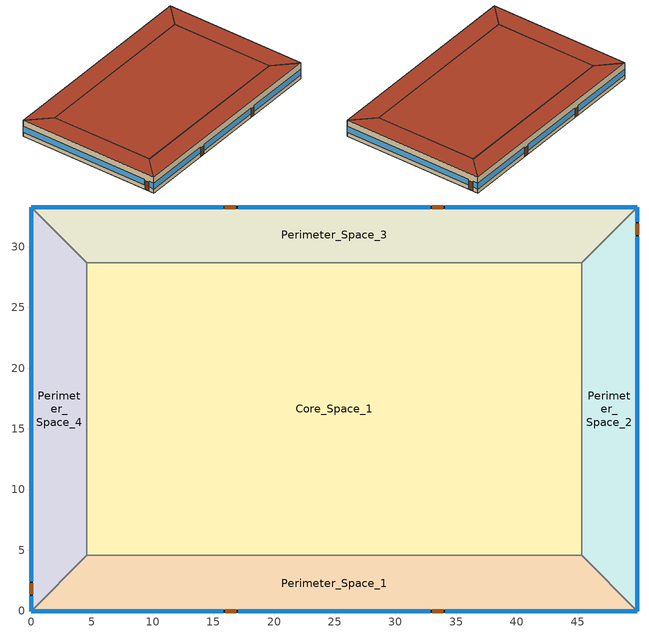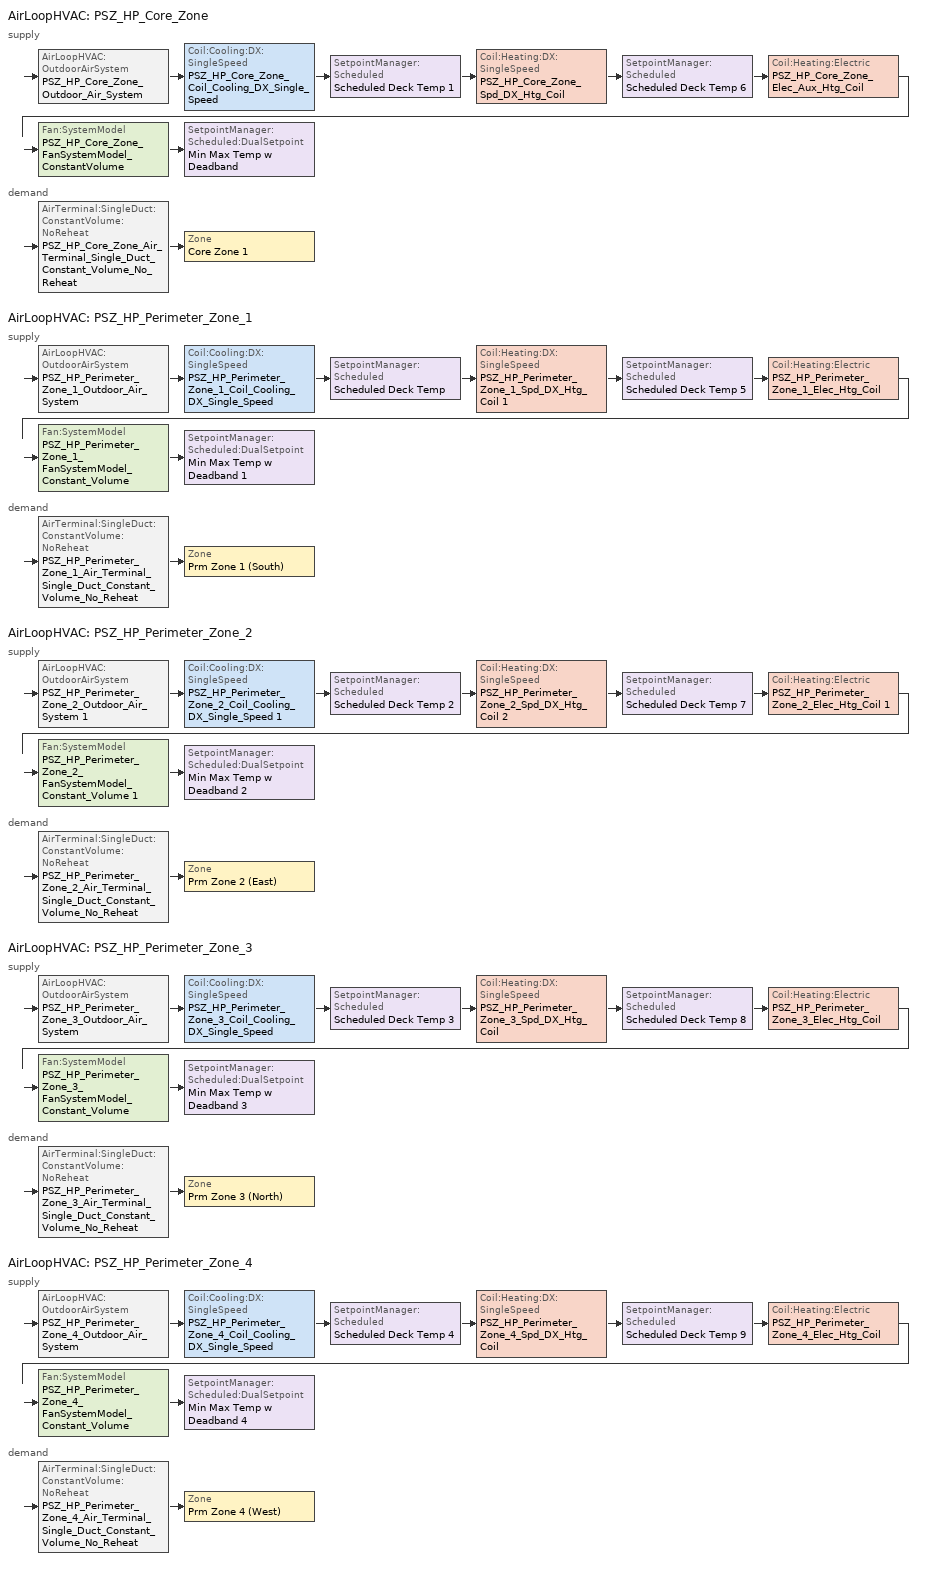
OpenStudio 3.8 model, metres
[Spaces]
Core_Space_1
 floor ground (Slab-on-grade Type 1): 45.34,28.7 45.34,4.57 4.57,4.57 4.57,28.7 z0
 wall to Perimeter_Space_2 (Interior Wall): 45.34,4.57 45.34,28.7 z0:3.96
 wall to Perimeter_Space_3 (Interior Wall): 45.34,28.7 4.57,28.7 z0:3.96
 wall to Perimeter_Space_1 (Interior Wall): 4.57,4.57 45.34,4.57 z0:3.96
 wall to Perimeter_Space_4 (Interior Wall): 4.57,28.7 4.57,4.57 z0:3.96
 roof outside (Roof Type 1): 45.34,4.57 45.34,28.7 4.57,28.7 4.57,4.57 z3.96
Perimeter_Space_2
 floor ground (Slab-on-grade Type 1): 49.91,33.27 49.91,0 45.34,4.57 45.34,28.7 z0
 wall outside (Exterior Wall Type 2): 49.91,0 49.91,33.27 z0:3.96
 wall to Perimeter_Space_1 (Interior Wall): 45.34,4.57 49.91,0 z0:3.96
 wall to Perimeter_Space_3 (Interior Wall): 49.91,33.27 45.34,28.7 z0:3.96
 window (Vertical Fenestration Type 1): 49.91,0 49.91,30.84 / 49.91,32.05 49.91,33.27 z1:2.4
 door (Swinging Door): 49.91,30.99 49.91,31.9 z0:2.13
 roof outside (Roof Type 1): 49.91,0 49.91,33.27 45.34,28.7 45.34,4.57 z3.96
Perimeter_Space_3
 floor ground (Slab-on-grade Type 2): 49.91,33.27 45.34,28.7 4.57,28.7 0,33.27 z0
 wall outside (Exterior Wall Type 3): 49.91,33.27 0,33.27 z0:3.96
 wall to Perimeter_Space_4 (Interior Wall): 0,33.27 4.57,28.7 z0:3.96
 window (Vertical Fenestration Type 1): 49.91,33.27 34.09,33.27 / 32.87,33.27 17.04,33.27 / 15.82,33.27 0,33.27 z1:2.4
 door (Swinging Door): 33.94,33.27 33.03,33.27 / 16.84,33.27 15.93,33.27 z0:2.13
 roof outside (Roof Type 2): 45.34,28.7 49.91,33.27 0,33.27 4.57,28.7 z3.96
Perimeter_Space_1
 floor ground (Slab-on-grade Type 1): 45.34,4.57 49.91,0 0,0 4.57,4.57 z0
 wall outside (Exterior Wall Type 1): 0,0 49.91,0 z0:3.96
 wall to Perimeter_Space_4 (Interior Wall): 4.57,4.57 0,0 z0:3.96
 window (Vertical Fenestration Type 1): 0,0 15.82,0 / 17.04,0 32.87,0 / 34.09,0 49.91,0 z1:2.4
 door (Swinging Door): 15.98,0 16.9,0 / 33.01,0 33.93,0 z0:2.13
 roof outside (Roof Type 1): 49.91,0 45.34,4.57 4.57,4.57 0,0 z3.96
Perimeter_Space_4
 floor ground (Slab-on-grade Type 2): 0,33.27 4.57,28.7 4.57,4.57 0,0 z0
 wall outside (Exterior Wall Type 3): 0,33.27 0,0 z0:3.96
 window (Vertical Fenestration Type 1): 0,33.27 0,2.44 / 0,1.22 0,0 z1:2.4
 door (Swinging Door): 0,2.28 0,1.37 z0:2.13
 roof outside (Roof Type 3): 0,0 4.57,4.57 4.57,28.7 0,33.27 z3.96
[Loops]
AirLoopHVAC 'PSZ_HP_Core_Zone'
 supply: AirLoopHVAC:OutdoorAirSystem 'PSZ_HP_Core_Zone_Outdoor_Air_System' > Coil:Cooling:DX:SingleSpeed 'PSZ_HP_Core_Zone_Coil_Cooling_DX_Single_Speed' > SetpointManager:Scheduled 'Scheduled Deck Temp 1' > Coil:Heating:DX:SingleSpeed 'PSZ_HP_Core_Zone_Spd_DX_Htg_Coil' > SetpointManager:Scheduled 'Scheduled Deck Temp 6' > Coil:Heating:Electric 'PSZ_HP_Core_Zone_Elec_Aux_Htg_Coil' > Fan:SystemModel 'PSZ_HP_Core_Zone_FanSystemModel_ConstantVolume' > SetpointManager:Scheduled:DualSetpoint 'Min Max Temp w Deadband'
 demand: AirTerminal:SingleDuct:ConstantVolume:NoReheat 'PSZ_HP_Core_Zone_Air_Terminal_Single_Duct_Constant_Volume_No_Reheat' > Zone 'Core Zone 1'
AirLoopHVAC 'PSZ_HP_Perimeter_Zone_1'
 supply: AirLoopHVAC:OutdoorAirSystem 'PSZ_HP_Perimeter_Zone_1_Outdoor_Air_System' > Coil:Cooling:DX:SingleSpeed 'PSZ_HP_Perimeter_Zone_1_Coil_Cooling_DX_Single_Speed' > SetpointManager:Scheduled 'Scheduled Deck Temp' > Coil:Heating:DX:SingleSpeed 'PSZ_HP_Perimeter_Zone_1_Spd_DX_Htg_Coil 1' > SetpointManager:Scheduled 'Scheduled Deck Temp 5' > Coil:Heating:Electric 'PSZ_HP_Perimeter_Zone_1_Elec_Htg_Coil' > Fan:SystemModel 'PSZ_HP_Perimeter_Zone_1_FanSystemModel_Constant_Volume' > SetpointManager:Scheduled:DualSetpoint 'Min Max Temp w Deadband 1'
 demand: AirTerminal:SingleDuct:ConstantVolume:NoReheat 'PSZ_HP_Perimeter_Zone_1_Air_Terminal_Single_Duct_Constant_Volume_No_Reheat' > Zone 'Prm Zone 1 (South)'
AirLoopHVAC 'PSZ_HP_Perimeter_Zone_2'
 supply: AirLoopHVAC:OutdoorAirSystem 'PSZ_HP_Perimeter_Zone_2_Outdoor_Air_System 1' > Coil:Cooling:DX:SingleSpeed 'PSZ_HP_Perimeter_Zone_2_Coil_Cooling_DX_Single_Speed 1' > SetpointManager:Scheduled 'Scheduled Deck Temp 2' > Coil:Heating:DX:SingleSpeed 'PSZ_HP_Perimeter_Zone_2_Spd_DX_Htg_Coil 2' > SetpointManager:Scheduled 'Scheduled Deck Temp 7' > Coil:Heating:Electric 'PSZ_HP_Perimeter_Zone_2_Elec_Htg_Coil 1' > Fan:SystemModel 'PSZ_HP_Perimeter_Zone_2_FanSystemModel_Constant_Volume 1' > SetpointManager:Scheduled:DualSetpoint 'Min Max Temp w Deadband 2'
 demand: AirTerminal:SingleDuct:ConstantVolume:NoReheat 'PSZ_HP_Perimeter_Zone_2_Air_Terminal_Single_Duct_Constant_Volume_No_Reheat' > Zone 'Prm Zone 2 (East)'
AirLoopHVAC 'PSZ_HP_Perimeter_Zone_3'
 supply: AirLoopHVAC:OutdoorAirSystem 'PSZ_HP_Perimeter_Zone_3_Outdoor_Air_System' > Coil:Cooling:DX:SingleSpeed 'PSZ_HP_Perimeter_Zone_3_Coil_Cooling_DX_Single_Speed' > SetpointManager:Scheduled 'Scheduled Deck Temp 3' > Coil:Heating:DX:SingleSpeed 'PSZ_HP_Perimeter_Zone_3_Spd_DX_Htg_Coil' > SetpointManager:Scheduled 'Scheduled Deck Temp 8' > Coil:Heating:Electric 'PSZ_HP_Perimeter_Zone_3_Elec_Htg_Coil' > Fan:SystemModel 'PSZ_HP_Perimeter_Zone_3_FanSystemModel_Constant_Volume' > SetpointManager:Scheduled:DualSetpoint 'Min Max Temp w Deadband 3'
 demand: AirTerminal:SingleDuct:ConstantVolume:NoReheat 'PSZ_HP_Perimeter_Zone_3_Air_Terminal_Single_Duct_Constant_Volume_No_Reheat' > Zone 'Prm Zone 3 (North)'
AirLoopHVAC 'PSZ_HP_Perimeter_Zone_4'
 supply: AirLoopHVAC:OutdoorAirSystem 'PSZ_HP_Perimeter_Zone_4_Outdoor_Air_System' > Coil:Cooling:DX:SingleSpeed 'PSZ_HP_Perimeter_Zone_4_Coil_Cooling_DX_Single_Speed' > SetpointManager:Scheduled 'Scheduled Deck Temp 4' > Coil:Heating:DX:SingleSpeed 'PSZ_HP_Perimeter_Zone_4_Spd_DX_Htg_Coil' > SetpointManager:Scheduled 'Scheduled Deck Temp 9' > Coil:Heating:Electric 'PSZ_HP_Perimeter_Zone_4_Elec_Htg_Coil' > Fan:SystemModel 'PSZ_HP_Perimeter_Zone_4_FanSystemModel_Constant_Volume' > SetpointManager:Scheduled:DualSetpoint 'Min Max Temp w Deadband 4'
 demand: AirTerminal:SingleDuct:ConstantVolume:NoReheat 'PSZ_HP_Perimeter_Zone_4_Air_Terminal_Single_Duct_Constant_Volume_No_Reheat' > Zone 'Prm Zone 4 (West)'
[Site]
Denver.Intl.AP: Latitude {deg}=39.833; Longitude {deg}=-104.658; Time Zone {hr}=-7; Elevation {m}=1650.2; Terrain=City
[Building]
Model for 229 Test Cases: North Axis {deg}=0
[ClimateZones]
Climate Zone Institution Name 1=ASHRAE; Climate Zone Document Name 1=ANSI/ASHRAE Standard 169; Climate Zone Document Year 1=2006; Climate Zone Value 1=5B; Climate Zone Institution Name 2=CEC; Climate Zone Document Name 2=California Climate Zone Descriptions; Climate Zone Document Year 2=1995
[SizingPeriod:DesignDay] Barometric Pressure {Pa}=83009; Rain Indicator=No; Snow Indicator=No; Day of Month=21; Daylight Saving Time Indicator=No; Humidity Condition Type=Wetbulb; Dry-Bulb Temperature Range Modifier Type=DefaultMultipliers
Name | Maximum Dry-Bulb Temperature {C} | Daily Dry-Bulb Temperature Range {deltaC} | Wind Speed {m/s} | Wind Direction {deg} | Sky Clearness | Month | Day Type | Wetbulb or DewPoint at Maximum Dry-Bulb {C} | Solar Model Indicator
Denver.Intl.AP Ann Htg 99% Condns DB | -14.6 | 0 | 3.4 | 230 | 0 | 12 | WinterDesignDay | -14.6 | ASHRAEClearSky
Denver.Intl.AP Ann Clg 1% Condns DB=>MWB | 33.5 | 17.3 | 4.2 | 20 |  | 7 | SummerDesignDay | 15.4 | ASHRAETau2017
[Site:GroundTemperature:BuildingSurface]
21, 21, 21, 21, 21, 21, 21, 21, 21, 21, 21, 21
[Material]
Name | Roughness | Thickness {m} | Conductivity {W/m-K} | Density {kg/m3} | Specific Heat {J/kg-K} | Thermal Absorptance | Solar Absorptance | Visible Absorptance
Wood 6in | MediumSmooth | 0.15 | 0.12 | 540 | 1210 | 0.9 | 0.7 | 0.7
Exterior Wall Type 2 Gypsum Board | MediumSmooth | 0.099 | 0.16 | 800 | 1090 | 0.9 | 0.7 | 0.7
Exterior Wall Type 1 Stucco; Exterior Wall Type 2 Stucco | Smooth | 0.0254 | 0.72 | 1856 | 840 | 0.9 | 0.7 | 0.7
Roof Type 1 Metal Deck; Roof Type 2 Metal Deck | Smooth | 0.0008 | 45.28 | 7824 | 500 | 0.9 | 0.7 | 0.2
Slab-on-grade Type 1 Concrete; Slab-on-grade Type 2 Concrete | MediumSmooth | 0.1016 | 2.31 | 2322 | 832 | 0.9 | 0.7 | 0.8
Exterior Wall Type 1 Gypsum Board | MediumSmooth | 0.0159 | 0.16 | 800 | 1090 | 0.9 | 0.7 | 0.7
Roof Type 2 Continuous Insulation | Smooth | 0.106 | 0.02 | 32 | 922
Exterior Wall Type 1 Insulation | Smooth | 0.062 | 0.037 | 9.6 | 838
Roof Type 1 Continuous Insulation | Smooth | 0.0527 | 0.02 | 32 | 922
Exterior Wall Type 2 Insulation | Smooth | 0.179 | 0.037 | 9.6 | 838
Insulation for Slab on grade Type 2 | Smooth | 0.1143 | 0.04 | 91.31 | 838
Roof Type 1 Built-up roofing | VeryRough | 0.0095 | 0.16 | 1120 | 1460 | 0.9 | 0.7 | 0.7
[Construction]
Interior Furnishings: Wood 6in
Interior Wall: Interior Wall surface-to-surface thermal resistance
Swinging Door: Opaque Door Panel
Exterior Wall Type 1: Exterior Wall Type 1 Stucco, Exterior Wall Type 1 Gypsum Board, Exterior Wall Type 1 Insulation, Exterior Wall Type 1 Gypsum Board
Roof Type 1: Roof Type 1 Built-up roofing, Roof Type 1 Continuous Insulation, Roof Type 1 Metal Deck
Exterior Wall Type 3: Exterior Wall Type 3 Total surface-to-surface thermal resistance
Slab-on-grade Type 1: Slab-on-grade Type 1 Concrete
Slab-on-grade Type 2: Slab-on-grade Type 2 Concrete, Insulation for Slab on grade Type 2
Vertical Fenestration Type 1: Vertical Fenestration Type 1 simple material
Exterior Wall Type 2: Exterior Wall Type 2 Stucco, Exterior Wall Type 2 Gypsum Board, Exterior Wall Type 2 Insulation, Exterior Wall Type 2 Gypsum Board
Roof Type 2: Roof Type 2 Metal Deck, Roof Type 2 Continuous Insulation, Roof Type 2 Built-up roofing
Roof Type 3: Roof Type 3 Total surface-to-surface thermal resistance
[Material:NoMass]
Name | Roughness | Thermal Resistance {m2-K/W} | Thermal Absorptance | Solar Absorptance | Visible Absorptance
Opaque Door Panel | MediumRough | 0.475964 | 0.9 | 0.7 | 0.7
Roof Type 3 Total surface-to-surface thermal resistance | Smooth | 2.66
Exterior Wall Type 3 Total surface-to-surface thermal resistance | Smooth | 1.95
Roof Type 2 Built-up roofing | Smooth | 0.059
Interior Wall surface-to-surface thermal resistance | Smooth | 0.35
[WindowMaterial:SimpleGlazingSystem]
Vertical Fenestration Type 1 simple material: U-Factor {W/m2-K}=3.29; Solar Heat Gain Coefficient=0.387; Visible Transmittance=0.417
[InternalMass:Definition] Construction=Interior Furnishings; Design Level Calculation Method=SurfaceArea
Name | Surface Area {m2}
Perimeter_Zone_4_Internal_Mass_Definition; Perimeter_Zone_2_Internal_Mass_Definition | 262.544
Core_Internal_Mass_Definition | 1967.31
Perimeter_Zone_1_Internal_Mass_Definition; Perimeter_Zone_3_Internal_Mass_Definition | 414.719
[InternalMass] Multiplier=1
Name | Internal Mass Definition | Space or SpaceType
Perimeter_bot_ZN_4 Internal Mass | Perimeter_Zone_4_Internal_Mass_Definition | Perimeter_Space_4
Core_bottom Internal Mass | Core_Internal_Mass_Definition | Core_Space_1
Perimeter_bot_ZN_1 Internal Mass | Perimeter_Zone_1_Internal_Mass_Definition | Perimeter_Space_1
Perimeter_bot_ZN_2 Internal Mass | Perimeter_Zone_2_Internal_Mass_Definition | Perimeter_Space_2
Perimeter_bot_ZN_3 Internal Mass | Perimeter_Zone_3_Internal_Mass_Definition | Perimeter_Space_3
[ThermalZone] Multiplier=1; Ceiling Height {m}=3.96; Use Ideal Air Loads=No
Name | Fraction of Zone Controlled by Primary Daylighting Control | Thermostat
Prm Zone 4 (West) | 0.1395 | Perimeter_bot_ZN_4 Setpoints
Core Zone 1 |  | Core_bottom Setpoints
Prm Zone 1 (South) | 0.1395 | Perimeter_bot_ZN_1 Setpoints
Prm Zone 2 (East) | 0.1395 | Perimeter_bot_ZN_2 Setpoints
Prm Zone 3 (North) | 0.1395 | Perimeter_bot_ZN_3 Setpoints
[Sizing:Zone] Zone Cooling Design Supply Air Temperature Input Method=SupplyAirTemperature; Zone Cooling Design Supply Air Temperature {C}=12.8; Zone Heating Design Supply Air Temperature Input Method=SupplyAirTemperature; Zone Heating Design Supply Air Temperature {C}=32.2222; Zone Heating Design Supply Air Temperature Difference {deltaC}=11.11; Zone Cooling Design Supply Air Humidity Ratio {kg-H2O/kg-air}=0.0085; Zone Heating Design Supply Air Humidity Ratio {kg-H2O/kg-air}=0.008; Cooling Design Air Flow Method=DesignDay; Heating Design Air Flow Method=DesignDayWithLimit; Heating Maximum Air Flow per Zone Floor Area {m3/s-m2}=0; Heating Maximum Air Flow {m3/s}=0; Heating Maximum Air Flow Fraction=0.5; Account for Dedicated Outdoor Air System=No; Dedicated Outdoor Air Low Setpoint Temperature for Design {C}=autosize; Dedicated Outdoor Air High Setpoint Temperature for Design {C}=autosize; Zone Load Sizing Method=Sensible Load Only No Latent Load; Zone Latent Cooling Design Supply Air Humidity Ratio Input Method=HumidityRatioDifference; Zone Cooling Design Supply Air Humidity Ratio Difference {kgWater/kgDryAir}=0.005; Zone Latent Heating Design Supply Air Humidity Ratio Input Method=HumidityRatioDifference; Zone Humidification Design Supply Air Humidity Ratio Difference {kgWater/kgDryAir}=0.005; Design Zone Air Distribution Effectiveness in Cooling Mode=1; Design Zone Air Distribution Effectiveness in Heating Mode=1; Design Minimum Zone Ventilation Efficiency=0
Name | Zone Cooling Design Supply Air Temperature Difference {deltaC}
Prm Zone 4 (West); Prm Zone 1 (South); Prm Zone 2 (East); Prm Zone 3 (North) | 11.1111
Core Zone 1 | 8.33333
[Zone equipment]
Prm Zone 4 (West): PSZ_HP_Perimeter_Zone_4_Air_Terminal_Single_Duct_Constant_Volume_No_Reheat
Core Zone 1: PSZ_HP_Core_Zone_Air_Terminal_Single_Duct_Constant_Volume_No_Reheat
Prm Zone 1 (South): PSZ_HP_Perimeter_Zone_1_Air_Terminal_Single_Duct_Constant_Volume_No_Reheat
Prm Zone 2 (East): PSZ_HP_Perimeter_Zone_2_Air_Terminal_Single_Duct_Constant_Volume_No_Reheat
Prm Zone 3 (North): PSZ_HP_Perimeter_Zone_3_Air_Terminal_Single_Duct_Constant_Volume_No_Reheat
[Space] Default Schedule Set=229 Schedule Ruleset; Part of Total Floor Area=Yes
Name | Thermal Zone | Design Specification Outdoor Air Object
Perimeter_Space_4 | Prm Zone 4 (West) | Perimeter_Zone_4_Design_OA
Core_Space_1 | Core Zone 1 | Core_Zone_Design_OA
Perimeter_Space_1 | Prm Zone 1 (South) | Perimeter_Zone_1_Design_OA
Perimeter_Space_2 | Prm Zone 2 (East) | Perimeter_Zone_2_Design_OA
Perimeter_Space_3 | Prm Zone 3 (North) | Perimeter_Zone_3_Design_OA
[ThermostatSetpoint:DualSetpoint] Heating Setpoint Temperature Schedule=Heating Thermostat Setpoint; Cooling Setpoint Temperature Schedule=Cooling Themostat Setpoint
Perimeter_bot_ZN_4 Setpoints; Core_bottom Setpoints; Perimeter_bot_ZN_1 Setpoints; Perimeter_bot_ZN_2 Setpoints; Perimeter_bot_ZN_3 Setpoints
[SurfaceProperty:OtherSideConditionsModel]
GapConvectionModel: Type of Modeling=GapConvectionRadiation
[People:Definition] Number of People Calculation Method=People/Area; People per Space Floor Area {person/m2}=0.0538196; Fraction Radiant=0.3; Sensible Heat Fraction=0.55
Core_Zone_People_Definition; Perimeter_Zone_1_People_Definition; Perimeter_Zone_2_People_Definition; Perimeter_Zone_3_People_Definition; Perimeter_Zone_4_People_Definition
[People] Multiplier=1
Name | People Definition | Space or SpaceType | Number of People Schedule
Core_bottom People | Core_Zone_People_Definition | Core_Space_1 | Core_Space Occupant Sch
Perimeter_bot_ZN_1 People | Perimeter_Zone_1_People_Definition | Perimeter_Space_1 | Perimeter_Space_1_Occupant_Sch
Perimeter_bot_ZN_2 People | Perimeter_Zone_2_People_Definition | Perimeter_Space_2 | Perimeter_Space_2_Occupant_Sch
Perimeter_bot_ZN_3 People | Perimeter_Zone_3_People_Definition | Perimeter_Space_3 | Perimeter_Space_3_Occupant_Sch
Perimeter_bot_ZN_4 People | Perimeter_Zone_4_People_Definition | Perimeter_Space_4 | Perimeter_Space_4_Occupant_Sch
[Lights:Definition] Design Level Calculation Method=Watts/Area; Watts per Space Floor Area {W/m2}=11.033; Fraction Radiant=0.7; Fraction Visible=0.2; Return Air Fraction=0
Core_Zone_Lighting_Definition; Perimeter_Zone_1_Lighting_Definition; Perimeter_Zone_2_Lighting_Definition; Perimeter_Zone_3_Lighting_Definition; Perimeter_Zone_4_Lighting_Definition
[Lights] Fraction Replaceable=1
Name | Lights Definition | Space or SpaceType | Schedule
Core_bottom Lighting | Core_Zone_Lighting_Definition | Core_Space_1 | Core_Space_Lighting_Sch
Perimeter_bot_ZN_1 Lighting | Perimeter_Zone_1_Lighting_Definition | Perimeter_Space_1 | Perimeter_Space_1_Lighting_Sch
Perimeter_bot_ZN_2 Lighting | Perimeter_Zone_2_Lighting_Definition | Perimeter_Space_2 | Perimeter_Space_2_Lighting_Sch
Perimeter_bot_ZN_3 Lighting | Perimeter_Zone_3_Lighting_Definition | Perimeter_Space_3 | Perimeter_Space_3_Lighting_Sch
Perimeter_bot_ZN_4 Lighting | Perimeter_Zone_4_Lighting_Definition | Perimeter_Space_4 | Perimeter_Space_4_Lighting_Sch
[ElectricEquipment:Definition] Design Level Calculation Method=Watts/Area; Watts per Space Floor Area {W/m2}=8.07; Fraction Latent=0; Fraction Radiant=0.2; Fraction Lost=0
Core_Zone_Elec_Equip_Definition; Perimeter_Zone_1_Elec_Equip_Definition; Perimeter_Zone_2_Elec_Equip_Definition; Perimeter_Zone_3_Elec_Equip_Definition; Perimeter_Zone_4_Elec_Equip_Definition
[ElectricEquipment]
Name | Electric Equipment Definition | Space or SpaceType | Schedule
Core_bottom Elec Equip | Core_Zone_Elec_Equip_Definition | Core_Space_1 | Core_Space_Elec_Equip_Sch
Perimeter_bot_ZN_1 Elec Equip | Perimeter_Zone_1_Elec_Equip_Definition | Perimeter_Space_1 | Perimeter_Space_1_Elec_Equip_Sch
Perimeter_bot_ZN_2 Elec Equip | Perimeter_Zone_2_Elec_Equip_Definition | Perimeter_Space_2 | Perimeter_Space_2_Elec_Equip_Sch
Perimeter_bot_ZN_3 Elec Equip | Perimeter_Zone_3_Elec_Equip_Definition | Perimeter_Space_3 | Perimeter_Space_3_Elec_Equip_Sch
Perimeter_bot_ZN_4 Elec Equip | Perimeter_Zone_4_Elec_Equip_Definition | Perimeter_Space_4 | Perimeter_bot_ZN_4 Elec Equip Sch
[SpaceInfiltration:DesignFlowRate] Constant Term Coefficient=1; Velocity Term Coefficient=0
Name | Space or SpaceType | Design Flow Rate Calculation Method | Design Flow Rate {m3/s} | Flow per Space Floor Area {m3/s-m2} | Flow per Exterior Surface Area {m3/s-m2} | Air Changes per Hour {1/hr} | Schedule
Infiltration_Method_1_Core_Zone | Core_Space_1 | AirChanges/Hour | 0 | 0 | 0 | 0
Infiltration_Method_1_Zone_1 | Perimeter_Space_1 | AirChanges/Hour |  |  | 0 | 0.5
Infiltration_Method_2_Zone_2 | Perimeter_Space_2 | Flow/ExteriorWallArea | 0 | 0 | 0.000586232 | 0
Infiltration_Method_3_Zone_3 | Perimeter_Space_3 | Flow/Area | 0 | 0.000388417 | 0 |  | Constant Schedule
Infiltration_Method_3_Zone_4 | Perimeter_Space_4 | Flow/Area | 0 | 0.000409092 | 0 | 0 | Constant Schedule
[DesignSpecification:OutdoorAir] Outdoor Air Flow per Person {m3/s-person}=0; Outdoor Air Flow per Floor Area {m3/s-m2}=0.0006096; Outdoor Air Flow Rate {m3/s}=0
Name | Outdoor Air Method
Core_Zone_Design_OA; Perimeter_Zone_1_Design_OA; Perimeter_Zone_2_Design_OA; Perimeter_Zone_3_Design_OA | Sum
Perimeter_Zone_4_Design_OA
[Fan:SystemModel] Motor In Air Stream Fraction=1; Design Electric Power Consumption {W}=autosize; Motor Loss Radiative Fraction=0
Name | Availability Schedule | Design Maximum Air Flow Rate {m3/s} | Speed Control Method | Electric Power Minimum Flow Rate Fraction | Design Pressure Rise {Pa} | Motor Efficiency | Design Power Sizing Method | Electric Power Per Unit Flow Rate {W/(m3/s)} | Electric Power Per Unit Flow Rate Per Unit Pressure {W-s/m3-Pa} | Fan Total Efficiency | Electric Power Function of Flow Fraction Curve | Night Ventilation Mode Pressure Rise {Pa}
MZ-VAV-G Supply Fan | Always On Discrete | autosize | Continuous | 0.25 | 1314.72 | 0.924 | TotalEfficiencyAndPressure | 2054.06 | 1.67 | 0.6006 | MZ-VAV-G Supply Fan Curve | 1314.72
PSZ_HP_Core_Zone_FanSystemModel_ConstantVolume | Always On Discrete hvac_library | Autosize | Discrete | 0.2 | 250 | 0.9 | PowerPerFlow | 635.664 | 2.22045e-16 | 0.7
PSZ_HP_Perimeter_Zone_1_FanSystemModel_Constant_Volume; PSZ_HP_Perimeter_Zone_2_FanSystemModel_Constant_Volume 1; PSZ_HP_Perimeter_Zone_3_FanSystemModel_Constant_Volume; PSZ_HP_Perimeter_Zone_4_FanSystemModel_Constant_Volume | Always On Discrete hvac_library | autosize | Discrete | 0.2 | 250 | 0.9 | PowerPerFlow | 635.664 | 2.22045e-16 | 0.7
[EnergyManagementSystem:Sensor]
EFC_meter: Output Variable or Output Meter=Electricity:Facility
[DefaultScheduleSet]
229 Schedule Ruleset: People Activity Level Schedule=People heating rate
[AirLoopHVAC] Availability Schedule=Perimeter_bot_ZN_1 OA Schedule; Design Supply Air Flow Rate {m3/s}=autosize; Design Return Air Flow Fraction of Supply Air Flow=1
PSZ_HP_Core_Zone; PSZ_HP_Perimeter_Zone_1; PSZ_HP_Perimeter_Zone_2; PSZ_HP_Perimeter_Zone_3; PSZ_HP_Perimeter_Zone_4
[Sizing:System] Type of Load to Size On=Sensible; Design Outdoor Air Flow Rate {m3/s}=Autosize; Central Heating Maximum System Air Flow Ratio=1; Preheat Design Temperature {C}=7; Preheat Design Humidity Ratio {kg-H2O/kg-Air}=0.008; Precool Design Temperature {C}=12.8; Precool Design Humidity Ratio {kg-H2O/kg-Air}=0.008; Central Cooling Design Supply Air Temperature {C}=12.8; Central Heating Design Supply Air Temperature {C}=40; Sizing Option=NonCoincident; 100% Outdoor Air in Cooling=No; 100% Outdoor Air in Heating=No; Central Cooling Design Supply Air Humidity Ratio {kg-H2O/kg-Air}=0.0085; Central Heating Design Supply Air Humidity Ratio {kg-H2O/kg-Air}=0.008; Cooling Design Air Flow Method=DesignDay; Cooling Design Air Flow Rate {m3/s}=0; Heating Design Air Flow Method=DesignDay; Heating Design Air Flow Rate {m3/s}=0; System Outdoor Air Method=ZoneSum; Zone Maximum Outdoor Air Fraction=1; Cooling Supply Air Flow Rate Per Floor Area {m3/s-m2}=0.00996765; Cooling Fraction of Autosized Cooling Supply Air Flow Rate=1; Cooling Supply Air Flow Rate Per Unit Cooling Capacity {m3/s-W}=3.94755e-05; Heating Supply Air Flow Rate Per Floor Area {m3/s-m2}=0.00996765; Heating Fraction of Autosized Heating Supply Air Flow Rate=1; Heating Fraction of Autosized Cooling Supply Air Flow Rate=1; Heating Supply Air Flow Rate Per Unit Heating Capacity {m3/s-W}=3.15882e-05; Cooling Design Capacity Method=CoolingDesignCapacity; Cooling Design Capacity {W}=autosize; Cooling Design Capacity Per Floor Area {W/m2}=234.7; Fraction of Autosized Cooling Design Capacity=1; Heating Design Capacity Method=HeatingDesignCapacity; Heating Design Capacity {W}=autosize; Heating Design Capacity Per Floor Area {W/m2}=157; Fraction of Autosized Heating Design Capacity=1; Central Cooling Capacity Control Method=OnOff; Occupant Diversity=autosize
PSZ_HP_Core_Zone; PSZ_HP_Perimeter_Zone_1; PSZ_HP_Perimeter_Zone_2; PSZ_HP_Perimeter_Zone_3; PSZ_HP_Perimeter_Zone_4
[Coil:Cooling:DX:SingleSpeed] Availability Schedule=Always On Discrete; Rated Sensible Heat Ratio=autosize; Rated COP {W/W}=3.1; Rated Air Flow Rate {m3/s}=autosize; Rated Evaporator Fan Power Per Volume Flow Rate 2017 {W/(m3/s)}=773.3; Rated Evaporator Fan Power Per Volume Flow Rate 2023 {W/(m3/s)}=934.4; Total Cooling Capacity Function of Temperature Curve=Curve Biquadratic 1; Total Cooling Capacity Function of Flow Fraction Curve=Curve Quadratic 1; Energy Input Ratio Function of Temperature Curve=Curve Biquadratic 2; Energy Input Ratio Function of Flow Fraction Curve=Curve Quadratic 2; Part Load Fraction Correlation Curve=Curve Quadratic 3; Minimum Outdoor Dry-Bulb Temperature for Compressor Operation {C}=-25; Nominal Time for Condensate Removal to Begin {s}=0; Ratio of Initial Moisture Evaporation Rate and Steady State Latent Capacity=0; Maximum Cycling Rate {cycles/hr}=0; Latent Capacity Time Constant {s}=0; Condenser Type=AirCooled; Evaporative Condenser Effectiveness=0.9; Evaporative Condenser Air Flow Rate {m3/s}=autosize; Evaporative Condenser Pump Rated Power Consumption {W}=autosize; Crankcase Heater Capacity {W}=0; Maximum Outdoor Dry-Bulb Temperature for Crankcase Heater Operation {C}=10; Basin Heater Capacity {W/K}=0; Basin Heater Setpoint Temperature {C}=2
Name | Rated Total Cooling Capacity {W}
PSZ_HP_Core_Zone_Coil_Cooling_DX_Single_Speed | Autosize
PSZ_HP_Perimeter_Zone_1_Coil_Cooling_DX_Single_Speed; PSZ_HP_Perimeter_Zone_2_Coil_Cooling_DX_Single_Speed 1; PSZ_HP_Perimeter_Zone_3_Coil_Cooling_DX_Single_Speed; PSZ_HP_Perimeter_Zone_4_Coil_Cooling_DX_Single_Speed | autosize
[Controller:OutdoorAir] Minimum Outdoor Air Flow Rate {m3/s}=Autosize; Maximum Outdoor Air Flow Rate {m3/s}=Autosize; Economizer Control Type=DifferentialDryBulb; Economizer Control Action Type=ModulateFlow; Economizer Maximum Limit Dry-Bulb Temperature {C}=28; Economizer Maximum Limit Enthalpy {J/kg}=64000; Economizer Minimum Limit Dry-Bulb Temperature {C}=-100; Lockout Type=NoLockout; Minimum Limit Type=FixedMinimum; High Humidity Control=No; Heat Recovery Bypass Control Type=BypassWhenWithinEconomizerLimits; Economizer Operation Staging=InterlockedWithMechanicalCooling
Name | Controller Mechanical Ventilation
Controller Outdoor Air 1 | Controller Mechanical Ventilation 1
Controller Outdoor Air 2 | Controller Mechanical Ventilation 2
Controller Outdoor Air 3 | Controller Mechanical Ventilation 3
Controller Outdoor Air 4 | Controller Mechanical Ventilation 4
Controller Outdoor Air 5 | Controller Mechanical Ventilation 5
[Controller:MechanicalVentilation] Availability Schedule=Always On Discrete
Controller Mechanical Ventilation 1; Controller Mechanical Ventilation 2; Controller Mechanical Ventilation 3; Controller Mechanical Ventilation 4; Controller Mechanical Ventilation 5
[AirLoopHVAC:OutdoorAirSystem]
Name | Controller
PSZ_HP_Core_Zone_Outdoor_Air_System | Controller Outdoor Air 1
PSZ_HP_Perimeter_Zone_1_Outdoor_Air_System | Controller Outdoor Air 2
PSZ_HP_Perimeter_Zone_2_Outdoor_Air_System 1 | Controller Outdoor Air 3
PSZ_HP_Perimeter_Zone_3_Outdoor_Air_System | Controller Outdoor Air 4
PSZ_HP_Perimeter_Zone_4_Outdoor_Air_System | Controller Outdoor Air 5
[AirTerminal:SingleDuct:ConstantVolume:NoReheat] Availability Schedule=Always On Discrete; Maximum Air Flow Rate {m3/s}=Autosize
PSZ_HP_Core_Zone_Air_Terminal_Single_Duct_Constant_Volume_No_Reheat; PSZ_HP_Perimeter_Zone_1_Air_Terminal_Single_Duct_Constant_Volume_No_Reheat; PSZ_HP_Perimeter_Zone_2_Air_Terminal_Single_Duct_Constant_Volume_No_Reheat; PSZ_HP_Perimeter_Zone_3_Air_Terminal_Single_Duct_Constant_Volume_No_Reheat; PSZ_HP_Perimeter_Zone_4_Air_Terminal_Single_Duct_Constant_Volume_No_Reheat
[HeatExchanger:AirToAir:SensibleAndLatent] Availability Schedule=Always On Discrete hvac_library; Nominal Supply Air Flow Rate {m3/s}=autosize; Sensible Effectiveness at 100% Heating Air Flow=0.5; Latent Effectiveness at 100% Heating Air Flow=0.5; Sensible Effectiveness at 100% Cooling Air Flow=0.5; Latent Effectiveness at 100% Cooling Air Flow=0.5; Nominal Electric Power {W}=0; Supply Air Outlet Temperature Control=Yes; Heat Exchanger Type=Rotary; Frost Control Type=None; Threshold Temperature {C}=1.7; Economizer Lockout=Yes; Sensible Effectiveness of Heating Air Flow Curve=Air-to-Air Plate HX_SensHeatEff; Latent Effectiveness of Heating Air Flow Curve=Air-to-Air Plate HX_LatHeatEff; Sensible Effectiveness of Cooling Air Flow Curve=Air-to-Air Plate HX_SensCoolEff; Latent Effectiveness of Cooling Air Flow Curve=Air-to-Air Plate HX_LatCoolEff
PSZ_HP_Core_Zone_Air_to_Air_Wheel_HX; PSZ_HP_Perimeter_Zone_1_Air_to_Air_Plate_HX; PSZ_HP_Perimeter_Zone_2_Air_to_Air_Plate_HX 1; PSZ_HP_Perimeter_Zone_3_Air_to_Air_Plate_HX; PSZ_HP_Perimeter_Zone_4_Air_to_Air_Plate_HX
[Coil:Heating:DX:SingleSpeed] Availability Schedule=Always On Discrete hvac_library; Rated Total Heating Capacity {W}=Autosize; Rated COP {W/W}=3.1; Rated Air Flow Rate {m3/s}=Autosize; Rated Supply Fan Power Per Volume Flow Rate 2017 {W/(m3/s)}=773.3; Rated Supply Fan Power Per Volume Flow Rate 2023 {W/(m3/s)}=934.4; Total Heating Capacity Function of Temperature Curve=OS:Curve:Biquadratic 7; Total Heating Capacity Function of Flow Fraction Curve=OS:Curve:Quadratic 8; Energy Input Ratio Function of Temperature Curve=OS:Curve:Biquadratic 8; Energy Input Ratio Function of Flow Fraction Curve=OS:Curve:Quadratic 9; Part Load Fraction Correlation Curve=OS:Curve:Quadratic 10; Minimum Outdoor Dry-Bulb Temperature for Compressor Operation {C}=-23.3333; Maximum Outdoor Dry-Bulb Temperature for Crankcase Heater Operation {C}=4.44444; Defrost Strategy=Resistive; Defrost Control=Timed; Defrost Time Period Fraction=0.166667; Resistive Defrost Heater Capacity {W}=2000
PSZ_HP_Core_Zone_Spd_DX_Htg_Coil; PSZ_HP_Perimeter_Zone_1_Spd_DX_Htg_Coil 1; PSZ_HP_Perimeter_Zone_2_Spd_DX_Htg_Coil 2; PSZ_HP_Perimeter_Zone_3_Spd_DX_Htg_Coil; PSZ_HP_Perimeter_Zone_4_Spd_DX_Htg_Coil
[Coil:Heating:Electric] Availability Schedule=Always On Discrete
PSZ_HP_Core_Zone_Elec_Aux_Htg_Coil; PSZ_HP_Perimeter_Zone_1_Elec_Htg_Coil; PSZ_HP_Perimeter_Zone_2_Elec_Htg_Coil 1; PSZ_HP_Perimeter_Zone_3_Elec_Htg_Coil; PSZ_HP_Perimeter_Zone_4_Elec_Htg_Coil
[SetpointManager:Scheduled:DualSetpoint] Control Variable=Temperature; High Setpoint Schedule=Min Max Temp w Deadband 90F Temp sch; Low Setpoint Schedule=Min Max Temp w Deadband 55F Temp sch
Min Max Temp w Deadband; Min Max Temp w Deadband 1; Min Max Temp w Deadband 2; Min Max Temp w Deadband 3; Min Max Temp w Deadband 4
[AvailabilityManager:NightCycle] Applicability Schedule=Always On Discrete; Control Type=CycleOnAny; Thermostat Tolerance {deltaC}=1; Cycling Run Time {s}=3600
Availability Manager Night Cycle 1; Availability Manager Night Cycle 2; Availability Manager Night Cycle 3; Availability Manager Night Cycle 4; Availability Manager Night Cycle 5
[SetpointManager:Scheduled] Control Variable=Temperature
Name | Schedule
Scheduled Deck Temp; Scheduled Deck Temp 1; Scheduled Deck Temp 2; Scheduled Deck Temp 3; Scheduled Deck Temp 4 | 55F_Clg_Coil_LAT
Scheduled Deck Temp 5; Scheduled Deck Temp 6; Scheduled Deck Temp 7; Scheduled Deck Temp 8; Scheduled Deck Temp 9 | 90F_Htg_Coil_LAT
[Schedule:Compact]
Core_Space_Elec_Equip_Sch; Perimeter_Space_1_Elec_Equip_Sch; Perimeter_Space_2_Elec_Equip_Sch; Perimeter_Space_3_Elec_Equip_Sch; Perimeter_bot_ZN_4 Elec Equip Sch: Through: 12/31, For: Weekdays, Until: 06:00, 0.307674, Until: 08:00, 0.381235, Until: 12:00, 0.857778, Until: 13:00, 0.76247, Until: 17:00, 0.857778, Until: 18:00, 0.476543, Until: 24:00, 0.381235, For: SummerDesignDay, Until: 24:00, 1, For: Saturday, Until: 06:00, 0.230755, Until: 08:00, 0.381235, Until: 12:00, 0.476543, Until: 17:00, 0.33358, Until: 19:00, 0.285926, Until: 24:00, 0.230755, For: WinterDesignDay, Until: 24:00, 0, For: Sunday Holidays AllOtherDays, Until: 06:00, 0.230755, Until: 18:00, 0.285926, Until: 24:00, 0.230755
Core_Space_Lighting_Sch; Perimeter_Space_1_Lighting_Sch; Perimeter_Space_2_Lighting_Sch; Perimeter_Space_3_Lighting_Sch; Perimeter_Space_4_Lighting_Sch: Through: 12/31, For: Weekdays, Until: 5:00, 0.05, Until: 6:00, 0.1, Until: 7:00, 0.0862326, Until: 8:00, 0.258698, Until: 17:00, 0.776093, Until: 18:00, 0.431163, Until: 20:00, 0.258698, Until: 22:00, 0.172465, Until: 23:00, 0.0862326, Until: 24:00, 0.0431163, For: SummerDesignDay, Until: 24:00, 1, For: Saturday, Until: 6:00, 0.05, Until: 8:00, 0.0862326, Until: 12:00, 0.258698, Until: 17:00, 0.129349, Until: 19:00, 0.0431163, Until: 24:00, 0.05, For: WinterDesignDay, Until: 24:00, 0, For: Sunday Holidays AllOtherDays, Until: 6:00, 0.05, Until: 18:00, 0.0431163, Until: 24:00, 0.05
Core_Space Occupant Sch; Perimeter_Space_1_Occupant_Sch; Perimeter_Space_2_Occupant_Sch; Perimeter_Space_3_Occupant_Sch; Perimeter_Space_4_Occupant_Sch: Through: 12/31, For: Weekdays, Until: 06:00, 0, Until: 07:00, 0.1, Until: 08:00, 0.2, Until: 10:00, 0.95, Until: 11:00, 0.975703, Until: 12:00, 0.95, Until: 13:00, 0.513528, Until: 14:00, 0.95, Until: 15:00, 0.975703, Until: 17:00, 0.95, Until: 18:00, 0.3, Until: 22:00, 0.1, Until: 23:00, 0.05, Until: 24:00, 0.05, For: Saturday, Until: 06:00, 0, Until: 07:00, 0.1, Until: 08:00, 0.1, Until: 10:00, 0.3, Until: 11:00, 0.308117, Until: 12:00, 0.3, Until: 13:00, 0.102706, Until: 14:00, 0.1, Until: 15:00, 0.102706, Until: 17:00, 0.1, Until: 18:00, 0.05, Until: 19:00, 0.05, Until: 24:00, 0, For: SummerDesignDay, Until: 06:00, 1, Until: 22:00, 1, Until: 24:00, 1, For: WinterDesignDay, Until: 24:00, 0, For:Sunday Holidays AllOtherDays, Until: 06:00, 0, Until: 18:00, 0.05, Until: 24:00, 0
Perimeter_bot_ZN_1 OA Schedule: Through: 12/31, For: Weekdays SummerDesignDay, Until: 06:00, 0, Until: 22:00, 1, Until: 24:00, 0, For: Saturday WinterDesignDay, Until: 06:00, 0, Until: 18:00, 1, Until: 24:00, 0, For: AllOtherDays, Until: 24:00, 0
[Curve:Quadratic]
Name | Coefficient1 Constant | Coefficient2 x | Coefficient3 x**2 | Minimum Value of x | Maximum Value of x | Minimum Value of x {BasedOnField A2} | Maximum Value of x {BasedOnField A2}
Curve Quadratic 1 | 0.8 | 0.2 | 0 | 0.5 | 1.5
Curve Quadratic 2 | 1.1552 | -0.1808 | 0.0256 | 0.5 | 1.5
Curve Quadratic 3 | 0.85 | 0.15 | 0 | 0 | 1
OS:Curve:Quadratic 8 | 0.84 | 0.16 | 0 |  |  | 0.5 | 1.5
OS:Curve:Quadratic 9 | 1.3824 | -0.4336 | 0.0512 |  |  | 0 | 1
OS:Curve:Quadratic 10 | 0.85 | 0.15 | 0 |  |  | 0 | 1
[Schedule:Constant]
Name | Value
Always On Discrete; Always On Discrete hvac_library | 1
People heating rate | 120
[Curve:Quartic]
MZ-VAV-G Supply Fan Curve: Coefficient1 Constant=0.0407599; Coefficient2 x=0.088045; Coefficient3 x**2=-0.0729261; Coefficient4 x**3=0.94374; Coefficient5 x**4=0; Minimum Value of x=0; Maximum Value of x=1; Minimum Curve Output=0; Maximum Curve Output=1; Input Unit Type for X=Dimensionless; Output Unit Type=Dimensionless
[Curve:Biquadratic]
Name | Coefficient1 Constant | Coefficient2 x | Coefficient3 x**2 | Coefficient4 y | Coefficient5 y**2 | Coefficient6 x*y | Minimum Value of x | Maximum Value of x | Minimum Value of y | Maximum Value of y | Minimum Value of x {BasedOnField A2} | Maximum Value of x {BasedOnField A2} | Minimum Value of y {BasedOnField A3} | Maximum Value of y {BasedOnField A3}
Curve Biquadratic 1 | 0.942588 | 0.00954335 | 0.00068377 | -0.0110427 | 5.249e-06 | -9.72e-06 | 17 | 22 | 13 | 46
Curve Biquadratic 2 | 0.342414 | 0.034885 | -0.0006237 | 0.00497722 | 0.000437951 | -0.000728028 | 17 | 22 | 13 | 46
OS:Curve:Biquadratic 7 | 0.758746 | 0 | 0 | 0.027626 | 0.000148716 | 0 |  |  |  |  | 0 | 1 | 0 | 1
OS:Curve:Biquadratic 8 | 1.19248 | -0.0300438 | 0.00103745 | 0 | 0 | 0 |  |  |  |  | -20 | 20 | 0 | 1
[Schedule:Ruleset]
Name | Default Day Schedule | Summer Design Day Schedule | Winter Design Day Schedule
Min Max Temp w Deadband 55F Temp sch | Min Max Temp w Deadband 55F Temp sch
Min Max Temp w Deadband 90F Temp sch | Min Max Temp w Deadband 90F Temp sch 2
Cooling Themostat Setpoint | Weekdays | Schedule Day 10
Heating Thermostat Setpoint | Weekday |  | Schedule Day 11
Constant Schedule | Schedule Day 6 | Schedule Day 8 | Schedule Day 9
55F_Clg_Coil_LAT | Min Max Temp w Deadband 55F Temp sch 2
90F_Htg_Coil_LAT | Min Max Temp w Deadband 55F Temp sch 3
[Schedule:Day]
Min Max Temp w Deadband 55F Temp sch; Min Max Temp w Deadband 55F Temp sch 2: 24, 0, 12.7778
Min Max Temp w Deadband 90F Temp sch 2; Min Max Temp w Deadband 55F Temp sch 3: 24, 0, 32.2222
Weekdays: 5, 0, 26.7, 22, 0, 24, 24, 0, 26.1005
Weekday: 5, 0, 15.6, 22, 0, 21, 24, 0, 15.6
Schedule Day 6; Schedule Day 8; Schedule Day 9: 24, 0, 1
Saturdays 1: 5, 0, 15.6, 17, 0, 21, 24, 0, 15.6
Sundays 2: 24, 0, 15.6
Saturdays: 5, 0, 26.7, 17, 0, 24, 24, 0, 26.7
Sundays: 24, 0, 26.7
Schedule Day 10: 24, 0, 23.8889
Schedule Day 11: 24, 0, 21.1111
[Table:Lookup]
Air-to-Air Plate HX_SensHeatEff; Air-to-Air Plate HX_SensCoolEff: DivisorOnly, 0.76, 0, 10, Dimensionless, 0.81, 0.76
Air-to-Air Plate HX_LatHeatEff; Air-to-Air Plate HX_LatCoolEff: DivisorOnly, 0.68, 0, 10, Dimensionless, 0.73, 0.68
[Schedule:Rule]
Name | Schedule Ruleset | Rule Order | Day Schedule | Apply Sunday | Apply Saturday
Saturday | Heating Thermostat Setpoint | 1 | Saturdays 1 | No | Yes
Sundays | Heating Thermostat Setpoint | 0 | Sundays 2 | Yes | No
Saturdays | Cooling Themostat Setpoint | 1 | Saturdays | No | Yes
Sundays 1 | Cooling Themostat Setpoint | 0 | Sundays | Yes | No
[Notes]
This osm is intended to implement
Normative Appendix E of https://performancesystemspsd.sharepoint.com/:w:/r/sites/EnergyEngineeringServices/_layouts/15/Doc.aspx?sourcedoc=%7B79FA7E0C-577B-46EB-A46F-ADD7A04942F4%7D&file=Std229P_2nd_PPR_Draft_V1.docx&action=default&mobileredirect=true
exceptions which were not able to be implemented are listed here:
Table 6: Interior Air Film Resistance Summary  was unable to be implemented
E1.7.2.3.1 d, The exterior air-film resistance for roof and exterior walls was unable to be implemented
2. The ground temperature schedule set in E1.7.2.1 was adjusted from 10 C to 21C otherwise no cooling load was present
